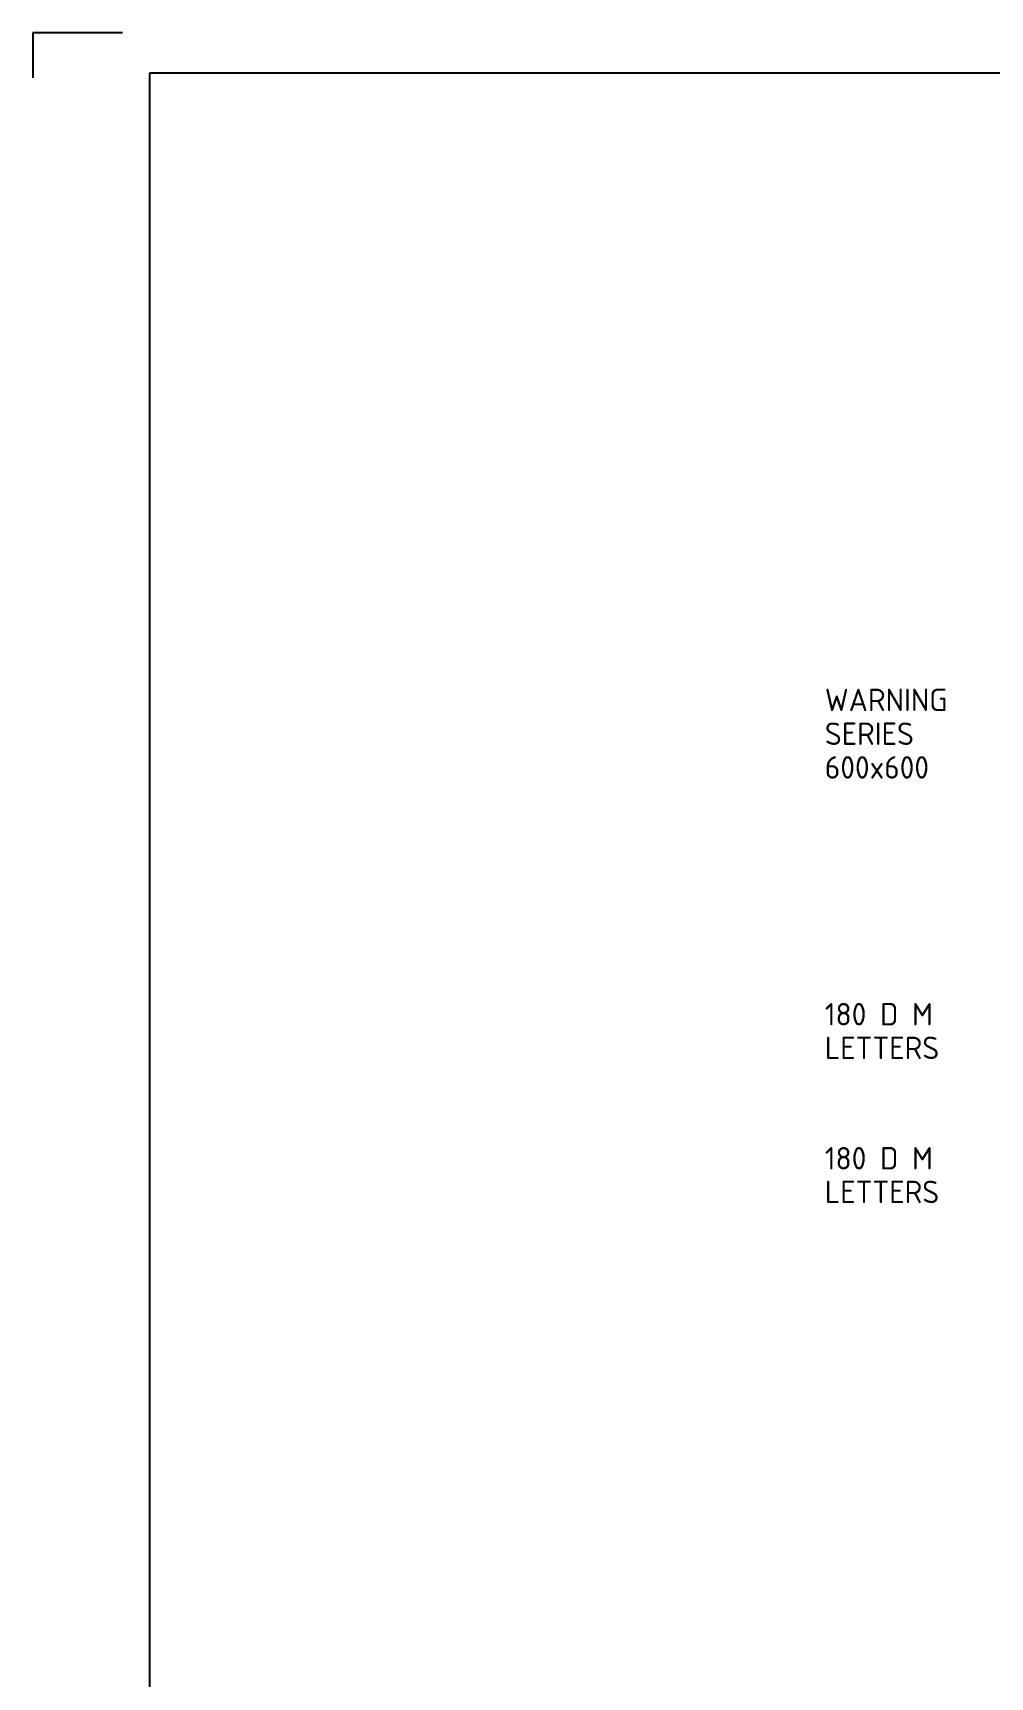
# Model space of a CAD drawing. Header units: millimetres. Extents: x 0 to 420, y 0 to 297.
# Drawn here: x 0 to 106.7, y 113.7 to 297 of the extents above; entities that cross this region are included whole.
import ezdxf
from ezdxf.enums import TextEntityAlignment as Align

# ---------------------------------------------------------------- set-up
doc = ezdxf.new("R2010")
doc.units = ezdxf.units.MM
doc.header["$LTSCALE"] = 10
for name, color, linetype in [('comments', 4, 'Continuous'), ('L35', 3, 'Continuous'), ('TBLK18', 4, 'Continuous'), ('TBLK25', 1, 'Continuous'), ('TBLK35', 3, 'Continuous'), ('TBLK50', 7, 'Continuous')]:
    doc.layers.add(name, color=color, linetype=linetype)
doc.styles.add('ISO', font='iso3098b')

# ---------------------------------------------------------------- blocks, each defined once
blk = doc.blocks.new('BLK16DES')
at = {"layer": 'comments', "style": 'ISO'}
for s, p in [('180 D M', (0, 0)), ('LETTERS', (0, -3.75))]:
    blk.add_text(s, height=2.5, dxfattribs=at).set_placement(p)
blk = doc.blocks.new('BLK13DES')
at = {"layer": 'comments', "style": 'ISO'}
for s, p in [('180 D M', (0, 0)), ('LETTERS', (0, -3.75))]:
    blk.add_text(s, height=2.5, dxfattribs=at).set_placement(p)
blk = doc.blocks.new('A3BBLK')
at = {"layer": 'TBLK25'}
for p, q in [((10, 297), (0, 297)), ((0, 297), (0, 292))]:
    blk.add_line(p, q, dxfattribs=at)
at = {"layer": 'TBLK50'}
for p, q in [((415.5, 292.5), (13, 292.5)), ((13, 292.5), (13, 4.5))]:
    blk.add_line(p, q, dxfattribs=at)
blk = doc.blocks.new('a3_in_vtblk std dwg')
blk.add_blockref('A3BBLK', (0, 0))
at = {"layer": 'TBLK18', "style": 'ISO'}
blk.add_attdef('MR_DIRECTORATE', text='', height=1.5, dxfattribs=at).set_placement((381.5, 68.12), align=Align.CENTER)
for tag, p in [('STREET_NAME', (355.51, 62.1)), ('SUBURB_POSTCODE', (388.49, 62.1)), ('TELEPHONE_NO.', (368.31, 59.84)), ('FAX_NO.', (393.56, 59.84))]:
    blk.add_attdef(tag, p, '', height=1.5, dxfattribs=at)
at = {"layer": 'TBLK25', "style": 'ISO'}
for tag, height, p in [('MR_BRANCH', 2, (381.5, 65.2)), ('ROAD_SECTION', 1.75, (384.5, 29.16)), ('SLK', 1.75, (384.5, 26.11)), ('CHAINAGE', 1.75, (384.5, 19.21))]:
    blk.add_attdef(tag, text='', height=height, dxfattribs=at).set_placement(p, align=Align.CENTER)
for tag, p, height in [('FILE_NUMBER', (371.77, 54.24), 2.5), ('DESIGNED_/_DRAWN', (371.77, 49.49), 2), ('VERIFIED', (371.77, 44.49), 2), ('APPROVED', (371.77, 39.49), 2), ('LOCAL_AUTHORITY', (370.48, 16.73), 1.25)]:
    blk.add_attdef(tag, p, '', height=height, dxfattribs=at)
at = {"layer": 'TBLK35', "style": 'ISO', "width": 0.9}
for tag, p in [('ROAD_PROJECT&NUMBER', (384.5, 32.23)), ('DRAWING_DESCRIPTION', (384.5, 22.29))]:
    blk.add_attdef(tag, text='', height=2.5, dxfattribs=at).set_placement(p, align=Align.CENTER)
at = {"layer": 'TBLK50', "style": 'ISO'}
blk.add_attdef('MRWA_DRG_NUMBER', (356.29, 6.08), '', height=5, dxfattribs=at)

msp = doc.modelspace()

# ---------------------------------------------------------------- block references
msp.add_blockref('a3_in_vtblk std dwg', (0.0000004, -0.0000002))
at = {"layer": 'L35'}
for name, p in [('BLK13DES', (88.2440917, 186.3816032)), ('BLK16DES', (88.2440917, 170.327876))]:
    msp.add_blockref(name, p, dxfattribs=at)

# ---------------------------------------------------------------- texts
at = {"layer": 'comments', "style": 'ISO'}
for s, p in [('WARNING', (88.2440917, 221.410771)), ('SERIES', (88.2440917, 217.6395048)), ('600x600', (88.2440917, 213.8895048))]:
    msp.add_text(s, height=2.5, dxfattribs=at).set_placement(p)

doc.saveas('drawing.dxf')
